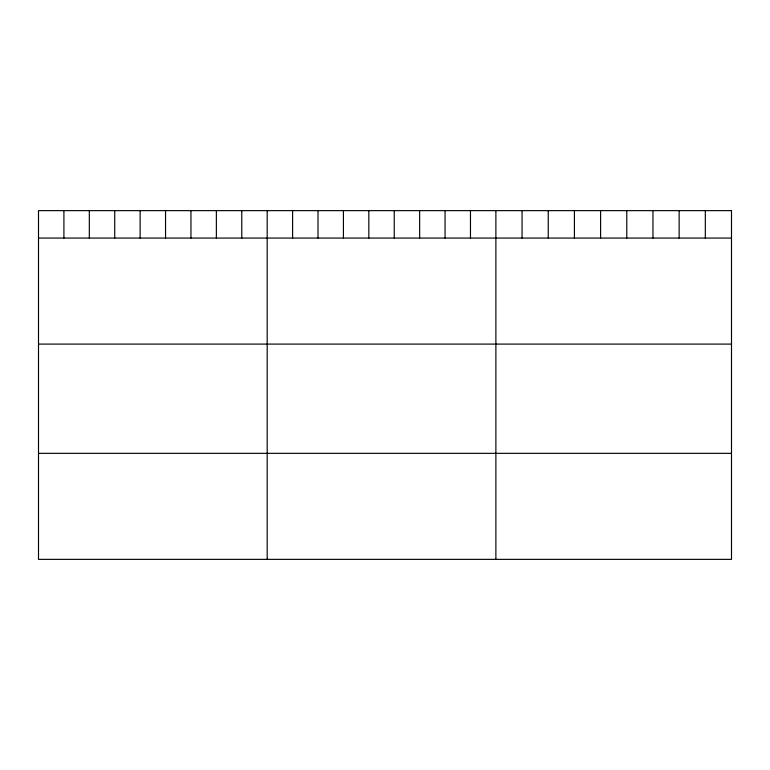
<?xml version="1.0" encoding="UTF-8"?>
<svg xmlns="http://www.w3.org/2000/svg" width="770" height="770" viewBox="0 0 770 770"><rect width="100%" height="100%" fill="white"/><g stroke="black" fill="none" stroke-linecap="round" stroke-linejoin="round"><path stroke-width="1.16" d="M38.5 238.065L731.5 238.065M38.5 344.094L731.5 344.094M38.5 453.338L731.5 453.338M705.32 210.633L705.32 238.065M679.14 210.633L679.14 238.065M652.96 210.633L652.96 238.065M626.78 210.633L626.78 238.065M600.6 210.633L600.6 238.065M574.42 210.633L574.42 238.065M548.24 210.633L548.24 238.065M522.06 210.633L522.06 238.065M495.88 210.633L495.88 559.366M470.47 210.633L470.47 238.065M445.06 210.633L445.06 238.065M419.65 210.633L419.65 238.065M394.24 210.633L394.24 238.065M368.83 210.633L368.83 238.065M343.42 210.633L343.42 238.065M318.01 210.633L318.01 238.065M292.6 210.633L292.6 238.065M267.19 210.633L267.19 559.366M241.78 210.633L241.78 238.065M216.37 210.633L216.37 238.065M190.96 210.633L190.96 238.065M165.55 210.633L165.55 238.065M140.14 210.633L140.14 238.065M114.73 210.633L114.73 238.065M89.32 210.633L89.32 238.065M63.91 210.633L63.91 238.065M731.5 210.633L38.5 210.633L38.5 559.366L731.5 559.366L731.5 210.633"/></g></svg>
